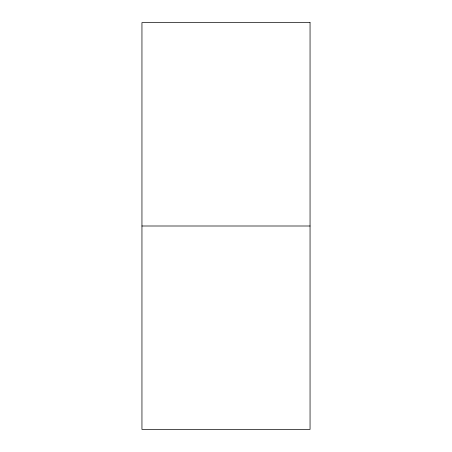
<?xml version="1.0" encoding="UTF-8"?>
<svg xmlns="http://www.w3.org/2000/svg" width="452" height="452" viewBox="0 0 452 452"><rect width="100%" height="100%" fill="white"/><g stroke="black" fill="none" stroke-linecap="round" stroke-linejoin="round"><path stroke-width="0.68" d="M141.951 226L310.049 226M310.049 22.6L141.951 22.6L141.951 429.4L310.049 429.4L310.049 22.6"/></g></svg>
